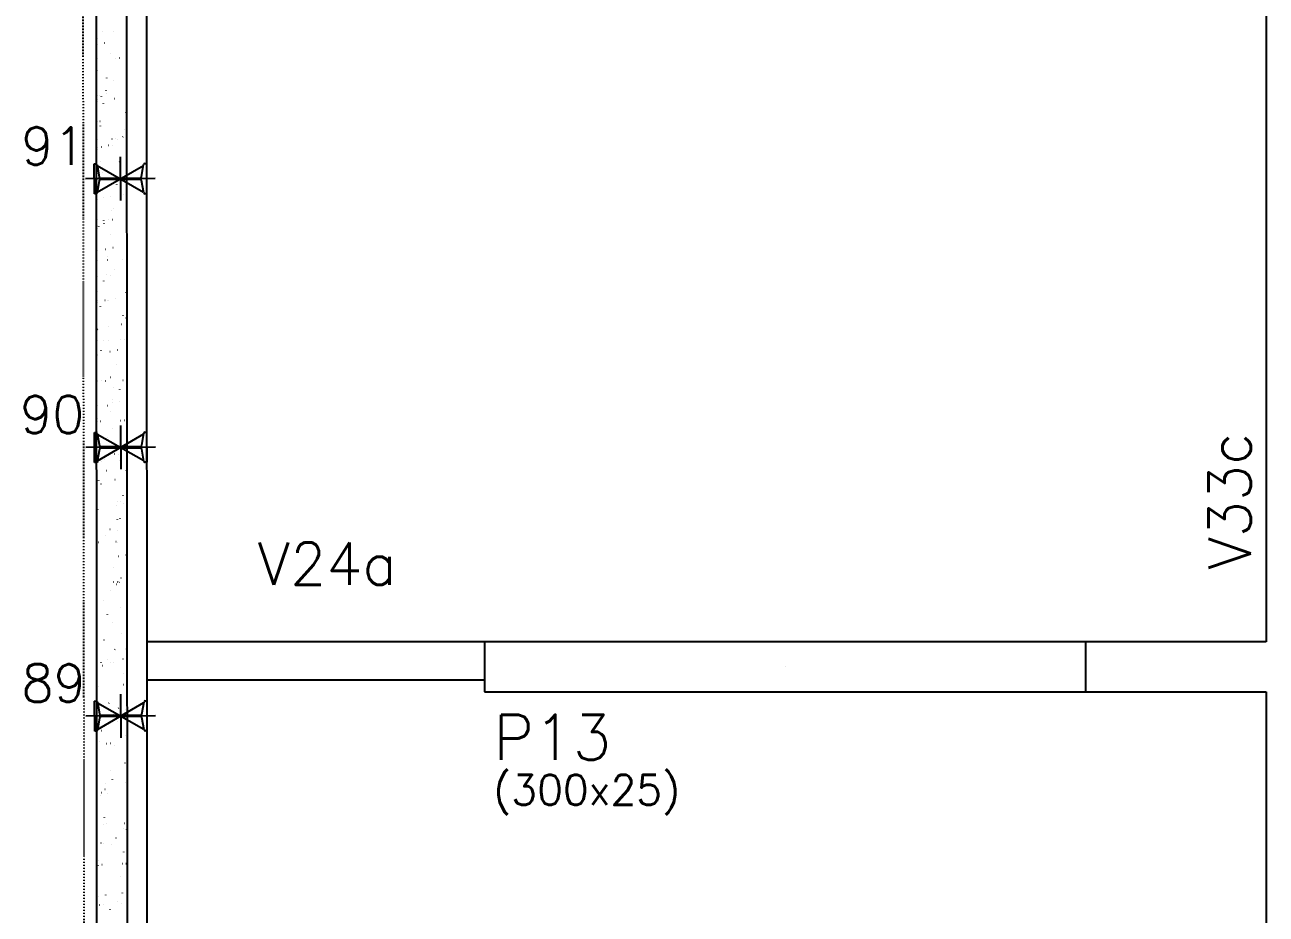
# Model space of a CAD drawing. Extents: x -40810 to 33675, y -2018 to 21213.
# Drawn here: x 19166 to 19786, y 441 to 884 of the extents above; entities that cross this region are included whole.
import ezdxf

# ---------------------------------------------------------------- set-up
doc = ezdxf.new("R2010")
doc.units = 0
doc.linetypes.add('ESTILO_TQS_0003', pattern=[1.5, 0.5, -0.4, 0.1, -0.5])
doc.layers.get('0').update_dxf_attribs({"color": 1, "lineweight": 9})
for name, color, linetype in [('1', 5, 'Continuous'), ('12', 3, 'Continuous'), ('19', 5, 'Continuous'), ('24', 5, 'ESTILO_TQS_0003'), ('242', 3, 'Continuous'), ('3', 2, 'Continuous'), ('49', 20, 'Continuous'), ('51', 6, 'Continuous'), ('52', 21, 'Continuous'), ('8', 5, 'Continuous'), ('9', 3, 'Continuous')]:
    doc.layers.add(name, color=color, linetype=linetype)
doc.styles.get("Standard").update_dxf_attribs({"font": 'romans.shx', "width": 0.8})

# ---------------------------------------------------------------- blocks, each defined once
blk = doc.blocks.new('_H9EFD498501-009')
for p, q in [((191.437375, 1419.63656), (191.437375, 1419.63656)), ((193.914671, 1422.865035), (193.960328, 1422.924536)), ((199.216136, 1423.157385), (199.225926, 1423.231743)), ((191.437375, 1416.653384), (191.437375, 1416.653384)), ((194.833672, 1417.406325), (194.906894, 1417.422558)), ((191.437375, 1409.409507), (191.437375, 1409.409507)), ((191.437375, 1409.409507), (191.437375, 1409.409507)), ((191.437375, 1409.409507), (191.437375, 1409.409507)), ((197.728137, 1411.854914), (197.737927, 1411.929272)), ((200.379724, 1409.799938), (200.454653, 1409.80321)), ((202.252939, 1409.881725), (202.327868, 1409.884996)), ((205.750726, 1406.664392), (205.796383, 1406.723894)), ((191.437375, 1403.762827), (191.437375, 1403.762827)), ((191.437375, 1403.762827), (191.437375, 1403.762827)), ((191.528449, 1403.783017), (191.601671, 1403.79925)), ((196.13735, 1399.771679), (196.147139, 1399.846038)), ((195.751819, 1393.633564), (195.797476, 1393.693065)), ((199.495702, 1398.512687), (199.541359, 1398.572188)), ((191.437375, 1390.872269), (191.437375, 1390.872269)), ((191.437375, 1390.872269), (191.437375, 1390.872269)), ((191.437375, 1390.872269), (191.437375, 1390.872269)), ((191.437375, 1389.305372), (191.437375, 1389.305372)), ((191.437375, 1389.305372), (191.437375, 1389.305372)), ((191.437375, 1388.010871), (191.437375, 1388.010871)), ((191.437375, 1388.010871), (191.437375, 1388.010871)), ((192.250446, 1391.052523), (192.323668, 1391.068756)), ((193.354821, 1390.509735), (193.400478, 1390.569236)), ((195.911556, 1391.864171), (195.984778, 1391.880404)), ((199.8067, 1389.670785), (199.881629, 1389.674056)), ((194.473141, 1387.130757), (194.48293, 1387.205116)), ((205.736455, 1382.644721), (205.746244, 1382.71908)), ((191.437375, 1377.981711), (191.437375, 1377.981711)), ((191.437375, 1377.981711), (191.437375, 1377.981711)), ((192.606333, 1378.240863), (192.679555, 1378.257096)), ((192.985142, 1375.828286), (192.994931, 1375.902644)), ((191.437375, 1369.201238), (191.437375, 1369.201238)), ((191.437375, 1369.201238), (191.437375, 1369.201238)), ((191.437375, 1369.201238), (191.437375, 1369.201238)), ((198.634247, 1369.51546), (198.709176, 1369.518731)), ((200.507462, 1369.597246), (200.582391, 1369.600518)), ((201.332851, 1369.281216), (201.378508, 1369.340717)), ((204.145667, 1370.561487), (204.155456, 1370.635845)), ((205.076733, 1374.160339), (205.12239, 1374.21984)), ((191.437375, 1365.091154), (191.437375, 1365.091154)), ((191.437375, 1365.091154), (191.437375, 1365.091154)), ((191.437375, 1365.091154), (191.437375, 1365.091154)), ((191.437375, 1364.071832), (191.437375, 1364.071832)), ((191.437375, 1364.071832), (191.437375, 1364.071832)), ((191.437375, 1364.071832), (191.437375, 1364.071832)), ((193.32833, 1365.510368), (193.401553, 1365.526601)), ((196.98944, 1366.322017), (197.062663, 1366.33825)), ((198.935852, 1366.157387), (198.98151, 1366.216888)), ((191.437375, 1356.385181), (191.437375, 1356.385181)), ((192.680829, 1358.005681), (192.726486, 1358.065183)), ((202.481458, 1357.920565), (202.491247, 1357.994923)), ((191.437375, 1352.200596), (191.437375, 1352.200596)), ((191.437375, 1352.200596), (191.437375, 1352.200596)), ((193.684217, 1352.698709), (193.757439, 1352.714942)), ((191.437375, 1349.097103), (191.437375, 1349.097103)), ((191.437375, 1349.097103), (191.437375, 1349.097103)), ((198.061223, 1349.386306), (198.136152, 1349.389578)), ((200.993459, 1346.618094), (201.003249, 1346.692452)), ((191.437375, 1339.310038), (191.437375, 1339.310038)), ((191.437375, 1339.310038), (191.437375, 1339.310038)), ((191.437375, 1339.310038), (191.437375, 1339.310038)), ((194.406214, 1339.968214), (194.479437, 1339.984447)), ((198.067325, 1340.779863), (198.140547, 1340.796096)), ((204.516884, 1341.805039), (204.562541, 1341.86454)), ((198.26186, 1333.653333), (198.307517, 1333.712835)), ((199.402671, 1334.534859), (199.412461, 1334.609218)), ((191.437375, 1328.992968), (191.437375, 1328.992968)), ((191.437375, 1328.992968), (191.437375, 1328.992968)), ((191.437375, 1328.992968), (191.437375, 1328.992968)), ((191.437375, 1326.419481), (191.437375, 1326.419481)), ((191.437375, 1326.419481), (191.437375, 1326.419481)), ((192.120979, 1325.650381), (192.166636, 1325.709883)), ((194.517977, 1328.77421), (194.563634, 1328.833712)), ((194.762101, 1327.156555), (194.835323, 1327.172788)), ((196.88877, 1329.230981), (196.963699, 1329.234253)), ((198.761985, 1329.312768), (198.836914, 1329.316039)), ((191.437375, 1324.759492), (191.437375, 1324.759492)), ((191.437375, 1324.759492), (191.437375, 1324.759492)), ((197.738462, 1321.893937), (197.748252, 1321.968296)), ((191.437375, 1313.528923), (191.437375, 1313.528923)), ((191.437375, 1313.528923), (191.437375, 1313.528923)), ((191.437375, 1313.528923), (191.437375, 1313.528923)), ((195.484099, 1314.42606), (195.557321, 1314.442293)), ((199.145209, 1315.237708), (199.218431, 1315.253941)), ((191.437375, 1308.888834), (191.437375, 1308.888834)), ((191.437375, 1308.888834), (191.437375, 1308.888834)), ((196.250464, 1310.591466), (196.260253, 1310.665824)), ((196.315746, 1309.101828), (196.390675, 1309.105099)), ((203.842891, 1309.300985), (203.888549, 1309.360487)), ((191.437375, 1300.638365), (191.437375, 1300.638365)), ((191.437375, 1300.638365), (191.437375, 1300.638365)), ((195.839985, 1301.6144), (195.913207, 1301.630633)), ((197.702011, 1301.298033), (197.747668, 1301.357535)), ((200.099009, 1304.421862), (200.144666, 1304.481364)), ((194.659676, 1298.508232), (194.669465, 1298.58259)), ((191.437375, 1293.133802), (191.437375, 1293.133802)), ((191.437375, 1288.784699), (191.437375, 1288.784699)), ((191.437375, 1288.784699), (191.437375, 1288.784699)), ((191.437375, 1288.784699), (191.437375, 1288.784699)), ((191.446987, 1293.146328), (191.492644, 1293.205829)), ((195.143293, 1288.946503), (195.218222, 1288.949774)), ((196.561983, 1288.883906), (196.635205, 1288.900139)), ((197.016508, 1289.028289), (197.091437, 1289.03156)), ((200.223093, 1289.695554), (200.296315, 1289.711787)), ((205.746779, 1292.683745), (205.756569, 1292.758103)), ((205.858085, 1289.414321), (205.933014, 1289.417592)), ((191.437375, 1287.747808), (191.437375, 1287.747808)), ((191.437375, 1287.747808), (191.437375, 1287.747808)), ((191.437375, 1287.747808), (191.437375, 1287.747808)), ((192.995467, 1285.86731), (193.005256, 1285.941668)), ((196.917869, 1276.072246), (196.991092, 1276.088479)), ((203.283042, 1276.945685), (203.328699, 1277.005187)), ((204.258781, 1281.381274), (204.26857, 1281.455632)), ((205.68004, 1280.069514), (205.725697, 1280.129016)), ((191.437375, 1274.85725), (191.437375, 1274.85725)), ((191.437375, 1274.85725), (191.437375, 1274.85725)), ((191.437375, 1274.032432), (191.437375, 1274.032432)), ((191.437375, 1274.032432), (191.437375, 1274.032432)), ((191.437375, 1274.032432), (191.437375, 1274.032432)), ((191.507468, 1274.564838), (191.517257, 1274.639197)), ((191.437375, 1268.680564), (191.437375, 1268.680564)), ((191.437375, 1268.680564), (191.437375, 1268.680564)), ((193.284135, 1263.914857), (193.329792, 1263.974358)), ((194.570269, 1268.817349), (194.645198, 1268.820621)), ((197.028018, 1268.79398), (197.073675, 1268.853481)), ((201.300977, 1264.1534), (201.374199, 1264.169633)), ((202.667993, 1269.298039), (202.677782, 1269.372398)), ((204.685632, 1269.258996), (204.760561, 1269.262267)), ((191.437375, 1261.966692), (191.437375, 1261.966692)), ((191.437375, 1261.966692), (191.437375, 1261.966692)), ((191.437375, 1261.966692), (191.437375, 1261.966692)), ((191.437375, 1261.508112), (191.437375, 1261.508112)), ((191.437375, 1261.508112), (191.437375, 1261.508112)), ((191.437375, 1261.508112), (191.437375, 1261.508112)), ((197.639867, 1263.341751), (197.713089, 1263.357984)), ((201.003784, 1256.657117), (201.013573, 1256.731476)), ((191.437375, 1249.076135), (191.437375, 1249.076135)), ((191.437375, 1249.076135), (191.437375, 1249.076135)), ((191.437375, 1248.576429), (191.437375, 1248.576429)), ((191.437375, 1248.576429), (191.437375, 1248.576429)), ((191.437375, 1248.576429), (191.437375, 1248.576429)), ((193.397816, 1248.662024), (193.472745, 1248.665296)), ((195.271031, 1248.743811), (195.34596, 1248.747082)), ((197.995754, 1250.530092), (198.068976, 1250.546325)), ((199.515785, 1245.354646), (199.525575, 1245.429004)), ((204.112608, 1249.129842), (204.187537, 1249.133114)), ((198.865167, 1239.562509), (198.910824, 1239.62201)), ((202.609049, 1244.441632), (202.654707, 1244.501133)), ((191.437375, 1236.185577), (191.437375, 1236.185577)), ((191.437375, 1236.185577), (191.437375, 1236.185577)), ((191.437375, 1236.185577), (191.437375, 1236.185577)), ((196.468169, 1236.43868), (196.513826, 1236.498182)), ((197.924997, 1233.271412), (197.934787, 1233.34577)), ((198.717751, 1237.799597), (198.790973, 1237.81583)), ((202.378861, 1238.611246), (202.452083, 1238.627479)), ((191.437375, 1229.882423), (191.437375, 1229.882423)), ((191.437375, 1229.882423), (191.437375, 1229.882423)), ((191.437375, 1228.472295), (191.437375, 1228.472295)), ((191.437375, 1228.472295), (191.437375, 1228.472295)), ((192.824792, 1228.532871), (192.89972, 1228.536142)), ((202.940155, 1228.974517), (203.015084, 1228.977788)), ((204.813371, 1229.056303), (204.888299, 1229.059575)), ((191.437375, 1223.295019), (191.437375, 1223.295019)), ((191.437375, 1223.295019), (191.437375, 1223.295019)), ((196.260788, 1220.63049), (196.270578, 1220.704848)), ((199.073638, 1224.987938), (199.14686, 1225.004171)), ((204.446198, 1215.210161), (204.491855, 1215.269662)), ((191.437375, 1210.404461), (191.437375, 1210.404461)), ((191.437375, 1210.404461), (191.437375, 1210.404461)), ((191.437375, 1210.404461), (191.437375, 1210.404461)), ((191.437375, 1208.36816), (191.437375, 1208.36816)), ((191.437375, 1208.36816), (191.437375, 1208.36816)), ((191.437375, 1208.36816), (191.437375, 1208.36816)), ((191.652339, 1208.377546), (191.727267, 1208.380817)), ((193.525554, 1208.459332), (193.600483, 1208.462603)), ((194.77279, 1209.328018), (194.782579, 1209.402377)), ((199.795635, 1212.257443), (199.868857, 1212.273676)), ((202.0492, 1212.086332), (202.094857, 1212.145834)), ((202.367131, 1208.845364), (202.44206, 1208.848635)), ((203.456745, 1213.069092), (203.529967, 1213.085325)), ((195.794176, 1203.934627), (195.839833, 1203.994128)), ((205.933314, 1204.061219), (205.943104, 1204.135578)), ((191.437375, 1198.256733), (191.437375, 1198.256733)), ((191.437375, 1198.256733), (191.437375, 1198.256733)), ((191.437375, 1198.256733), (191.437375, 1198.256733)), ((191.437375, 1197.513904), (191.437375, 1197.513904)), ((191.437375, 1197.513904), (191.437375, 1197.513904)), ((192.050293, 1199.055504), (192.095951, 1199.115005)), ((193.182002, 1197.244784), (193.191791, 1197.319142)), ((200.151522, 1199.445784), (200.224744, 1199.462017)), ((204.269105, 1191.420297), (204.278895, 1191.494656)), ((191.437375, 1188.264025), (191.437375, 1188.264025)), ((191.437375, 1188.264025), (191.437375, 1188.264025)), ((191.437375, 1188.264025), (191.437375, 1188.264025)), ((191.437375, 1184.623346), (191.437375, 1184.623346)), ((191.437375, 1184.623346), (191.437375, 1184.623346)), ((191.437375, 1184.623346), (191.437375, 1184.623346)), ((191.437375, 1183.993032), (191.437375, 1183.993032)), ((191.517793, 1184.603862), (191.527582, 1184.67822)), ((200.873519, 1186.715289), (200.946742, 1186.731522)), ((201.194678, 1188.690038), (201.269607, 1188.69331)), ((203.067893, 1188.771825), (203.142822, 1188.775096)), ((204.534629, 1187.526937), (204.607852, 1187.54317)), ((201.375208, 1179.582279), (201.420865, 1179.64178)), ((202.781107, 1180.117826), (202.790896, 1180.192184)), ((191.437375, 1171.732788), (191.437375, 1171.732788)), ((191.437375, 1171.732788), (191.437375, 1171.732788)), ((195.234327, 1171.579327), (195.279984, 1171.638828)), ((197.631325, 1174.703156), (197.676982, 1174.762657)), ((201.229406, 1173.903629), (201.302628, 1173.919862)), ((191.437375, 1168.159891), (191.437375, 1168.159891)), ((191.437375, 1166.631044), (191.437375, 1166.631044)), ((191.437375, 1166.631044), (191.437375, 1166.631044)), ((191.780077, 1168.174853), (191.855006, 1168.178125)), ((200.621654, 1168.560885), (200.696583, 1168.564156)), ((201.190319, 1168.034592), (201.200108, 1168.10895)), ((191.437375, 1158.842231), (191.437375, 1158.842231)), ((191.437375, 1158.842231), (191.437375, 1158.842231)), ((191.437375, 1158.842231), (191.437375, 1158.842231)), ((201.951404, 1161.173135), (202.024626, 1161.189368)), ((205.612514, 1161.984783), (205.685736, 1162.001016)), ((199.52611, 1155.39367), (199.535899, 1155.468028)), ((191.437375, 1148.055756), (191.437375, 1148.055756)), ((191.437375, 1148.055756), (191.437375, 1148.055756)), ((191.437375, 1148.055756), (191.437375, 1148.055756)), ((191.437375, 1145.951673), (191.437375, 1145.951673)), ((191.437375, 1145.951673), (191.437375, 1145.951673)), ((199.449201, 1148.40556), (199.52413, 1148.408831)), ((200.815358, 1147.226979), (200.861015, 1147.28648)), ((201.322416, 1148.487346), (201.397345, 1148.490618)), ((202.30729, 1148.361475), (202.380512, 1148.377708)), ((203.212356, 1150.350808), (203.258013, 1150.410309)), ((198.038111, 1144.091198), (198.047901, 1144.165557)), ((191.437375, 1135.005354), (191.437375, 1135.005354)), ((194.560334, 1139.075273), (194.605991, 1139.134775)), ((203.029288, 1135.63098), (203.10251, 1135.647213)), ((191.437375, 1133.061115), (191.437375, 1133.061115)), ((191.437375, 1133.061115), (191.437375, 1133.061115)), ((191.437375, 1133.061115), (191.437375, 1133.061115)), ((191.437375, 1127.951621), (191.437375, 1127.951621)), ((191.437375, 1127.951621), (191.437375, 1127.951621)), ((196.447323, 1132.007964), (196.457113, 1132.082322)), ((198.876177, 1128.276406), (198.951106, 1128.279678)), ((203.385174, 1122.819321), (203.458396, 1122.835554)), ((191.437375, 1120.170558), (191.437375, 1120.170558)), ((191.437375, 1120.170558), (191.437375, 1120.170558)), ((194.783114, 1119.367042), (194.792904, 1119.4414)), ((206.046428, 1114.881006), (206.056218, 1114.955364)), ((196.397483, 1109.843802), (196.44314, 1109.903304)), ((200.141366, 1114.722925), (200.187023, 1114.782427)), ((204.107172, 1110.088826), (204.180394, 1110.105059)), ((191.437375, 1107.847487), (191.437375, 1107.847487)), ((191.437375, 1107.847487), (191.437375, 1107.847487)), ((191.437375, 1107.847487), (191.437375, 1107.847487)), ((191.437375, 1107.28), (191.437375, 1107.28)), ((191.437375, 1107.28), (191.437375, 1107.28)), ((191.437375, 1107.28), (191.437375, 1107.28)), ((191.437375, 1103.379664), (191.437375, 1103.379664)), ((191.437375, 1103.379664), (191.437375, 1103.379664)), ((193.295116, 1108.064571), (193.304905, 1108.138929)), ((194.000485, 1106.719973), (194.046142, 1106.779475)), ((197.703724, 1108.121081), (197.778653, 1108.124353)), ((199.576939, 1108.202868), (199.651868, 1108.206139)), ((204.45564, 1102.797772), (204.46543, 1102.87213)), ((204.463058, 1097.277167), (204.536281, 1097.2934)), ((191.437375, 1094.389442), (191.437375, 1094.389442)), ((191.437375, 1094.389442), (191.437375, 1094.389442)), ((191.437375, 1093.953633), (191.437375, 1093.953633)), ((191.437375, 1093.953633), (191.437375, 1093.953633)), ((191.704328, 1095.981336), (191.714117, 1096.055695)), ((202.791431, 1090.15685), (202.801221, 1090.231208)), ((205.722397, 1090.370577), (205.768054, 1090.430079)), ((191.437375, 1087.743352), (191.437375, 1087.743352)), ((191.437375, 1087.743352), (191.437375, 1087.743352)), ((197.1307, 1087.991928), (197.205629, 1087.995199)), ((201.978514, 1085.491454), (202.024171, 1085.550956)), ((205.185056, 1084.546672), (205.258278, 1084.562905)), ((191.437375, 1081.498885), (191.437375, 1081.498885)), ((191.437375, 1081.498885), (191.437375, 1081.498885)), ((191.437375, 1081.498885), (191.437375, 1081.498885)), ((199.581516, 1082.367625), (199.627173, 1082.427127)), ((201.303433, 1078.854378), (201.313222, 1078.928737)), ((191.437375, 1071.753975), (191.437375, 1071.753975)), ((193.326492, 1074.21592), (193.372149, 1074.275421)), ((205.540943, 1071.735012), (205.614165, 1071.751245)), ((191.437375, 1068.608327), (191.437375, 1068.608327)), ((191.437375, 1067.639217), (191.437375, 1067.639217)), ((191.437375, 1067.639217), (191.437375, 1067.639217)), ((191.437375, 1067.639217), (191.437375, 1067.639217)), ((192.360947, 1068.813078), (192.434169, 1068.829311)), ((195.958247, 1067.836603), (196.033176, 1067.839874)), ((197.831462, 1067.918389), (197.906391, 1067.921661)), ((199.712645, 1066.771144), (199.722434, 1066.845502)), ((191.437375, 1055.717769), (191.437375, 1055.717769)), ((191.437375, 1055.717769), (191.437375, 1055.717769)), ((191.437375, 1055.717769), (191.437375, 1055.717769)), ((198.048436, 1054.130222), (198.058225, 1054.20458)), ((205.162547, 1058.015278), (205.208204, 1058.074779)), ((191.437375, 1047.535083), (191.437375, 1047.535083)), ((191.437375, 1047.535083), (191.437375, 1047.535083)), ((195.385223, 1047.707449), (195.460152, 1047.710721)), ((198.907524, 1049.863572), (198.953181, 1049.923073)), ((205.500586, 1048.149096), (205.575515, 1048.152367)), ((191.437375, 1042.827212), (191.437375, 1042.827212)), ((192.766643, 1041.86062), (192.8123, 1041.920122)), ((193.438831, 1043.270923), (193.512053, 1043.287156)), ((195.163641, 1044.984449), (195.209298, 1045.04395)), ((196.560437, 1042.827751), (196.570227, 1042.902109)), ((191.437375, 1040.128285), (191.437375, 1040.128285)), ((191.437375, 1040.128285), (191.437375, 1040.128285)), ((191.437375, 1029.936654), (191.437375, 1029.936654)), ((191.437375, 1029.936654), (191.437375, 1029.936654)), ((191.437375, 1029.936654), (191.437375, 1029.936654)), ((194.969649, 1030.744516), (194.979439, 1030.818875)), ((191.437375, 1027.430948), (191.437375, 1027.430948)), ((191.437375, 1027.430948), (191.437375, 1027.430948)), ((191.437375, 1027.430948), (191.437375, 1027.430948)), ((194.21277, 1027.552124), (194.287699, 1027.555396)), ((196.085985, 1027.633911), (196.160914, 1027.637182)), ((204.488555, 1025.511224), (204.534212, 1025.570725)), ((204.927562, 1028.019942), (205.002491, 1028.023214)), ((206.056753, 1024.92003), (206.066542, 1024.994388)), ((191.437375, 1017.046096), (191.437375, 1017.046096)), ((193.30544, 1018.103594), (193.31523, 1018.177953)), ((194.516715, 1017.728769), (194.589937, 1017.745002)), ((198.347674, 1017.508272), (198.393331, 1017.567774)), ((200.744672, 1020.632101), (200.790329, 1020.691602)), ((204.568754, 1013.617558), (204.578544, 1013.691917)), ((191.437375, 1008.502596), (191.437375, 1008.502596)), ((191.437375, 1007.326813), (191.437375, 1007.326813)), ((191.437375, 1007.326813), (191.437375, 1007.326813)), ((191.437375, 1004.155538), (191.437375, 1004.155538)), ((191.437375, 1004.155538), (191.437375, 1004.155538)), ((191.437375, 1004.155538), (191.437375, 1004.155538)), ((191.437375, 1003.914233), (191.437375, 1003.914233)), ((191.437375, 1003.914233), (191.437375, 1003.914233)), ((191.437375, 1003.914233), (191.437375, 1003.914233)), ((191.817442, 1006.801123), (191.827231, 1006.875481)), ((192.09265, 1009.356567), (192.138308, 1009.416068)), ((193.639746, 1007.422971), (193.714675, 1007.426242)), ((203.755109, 1007.864617), (203.830038, 1007.867889)), ((205.628325, 1007.946404), (205.703253, 1007.949675)), ((202.977966, 1001.534324), (202.987756, 1001.608682)), ((191.437375, 991.264981), (191.437375, 991.264981)), ((191.437375, 991.264981), (191.437375, 991.264981)), ((191.437375, 991.264981), (191.437375, 991.264981)), ((191.933489, 991.374967), (192.006711, 991.391199)), ((195.594599, 992.186615), (195.667821, 992.202848)), ((203.928705, 993.155924), (203.974363, 993.215426)), ((191.437375, 987.222679), (191.437375, 987.222679)), ((191.437375, 987.222679), (191.437375, 987.222679)), ((191.437375, 987.222679), (191.437375, 987.222679)), ((192.467293, 987.267646), (192.542222, 987.270917)), ((194.340508, 987.349432), (194.415437, 987.352704)), ((197.673682, 985.004219), (197.719339, 985.06372)), ((201.313757, 988.893402), (201.323547, 988.96776)), ((203.182085, 987.735464), (203.257014, 987.738735))]:
    blk.add_line(p, q)

msp = doc.modelspace()

# ---------------------------------------------------------------- linework, layer by layer
at = {"layer": '1'}
for points in [[(19785.82, 1115.912), (19785.82, 576.412)], [(19395.82, 576.412), (19227.381, 576.412)], [(19785.82, 576.412), (19695.82, 576.412)], [(19227.389, 557.412), (19395.82, 557.412)], [(19695.82, 551.412), (19785.82, 551.412)], [(19785.82, 551.412), (19785.82, -42.212)]]:
    msp.add_lwpolyline(points, dxfattribs=at)
at = {"layer": '24'}
msp.add_line((19196.762, -121.768), (19192.68, 3538.914), dxfattribs=at)
at = {"layer": '242'}
msp.add_line((19545.82, 563.912), (19545.82, 563.912), dxfattribs=at)
at = {"layer": '3'}
msp.add_lwpolyline([(19395.82, 551.412), (19695.82, 551.412), (19695.82, 576.412), (19395.82, 576.412), (19395.82, 551.412)], dxfattribs=at)
at = {"layer": '49'}
for p, q in [((19202.757, -119.693), (19201.237, 2962.833)), ((19217.173, 1064.892), (19217.754, 145.018)), ((19227.173, 1064.892), (19227.565, 145.018))]:
    msp.add_line(p, q, dxfattribs=at)
at = {"layer": '51'}
for p, q in [((19214.127, 818.367), (19214.225, 796.549)), ((19201.142, 814.899), (19201.896, 814.903)), ((19201.21, 799.9), (19201.142, 814.899)), ((19202.507, 814.423), (19203.599, 808.287)), ((19202.573, 814.049), (19225.778, 800.867)), ((19202.633, 800.762), (19225.718, 814.153)), ((19224.744, 808.382), (19225.781, 814.527)), ((19226.388, 815.013), (19227.142, 815.016)), ((19227.142, 815.016), (19227.209, 800.016)), ((19231.524, 807.536), (19196.827, 807.38)), ((19203.607, 806.534), (19202.57, 800.389)), ((19204.209, 807.807), (19224.138, 807.896)), ((19224.141, 807.109), (19204.214, 807.02)), ((19225.844, 800.493), (19224.752, 806.629)), ((19201.964, 799.903), (19201.21, 799.9)), ((19227.209, 800.016), (19226.455, 800.013)), ((19214.211, 684.367), (19214.309, 662.549)), ((19201.227, 680.9), (19201.981, 680.903)), ((19201.294, 665.9), (19201.227, 680.9)), ((19202.592, 680.423), (19203.684, 674.287)), ((19202.658, 680.05), (19225.863, 666.867)), ((19202.718, 666.763), (19225.803, 680.154)), ((19224.829, 674.382), (19225.866, 680.528)), ((19226.472, 681.013), (19227.226, 681.017)), ((19227.226, 681.017), (19227.294, 666.017)), ((19231.609, 673.536), (19196.912, 673.38)), ((19203.692, 672.534), (19202.655, 666.389)), ((19204.293, 673.807), (19224.222, 673.897)), ((19224.226, 673.11), (19204.298, 673.02)), ((19225.929, 666.494), (19224.837, 672.629)), ((19202.048, 665.903), (19201.294, 665.9)), ((19227.294, 666.017), (19226.54, 666.013)), ((19201.311, 546.901), (19202.065, 546.905)), ((19201.379, 531.901), (19201.311, 546.901)), ((19202.676, 546.424), (19203.768, 540.289)), ((19202.743, 546.051), (19225.947, 532.868)), ((19202.802, 532.764), (19225.887, 546.155)), ((19214.296, 550.369), (19214.394, 528.551)), ((19224.913, 540.384), (19225.95, 546.529)), ((19226.557, 547.015), (19227.311, 547.018)), ((19227.311, 547.018), (19227.378, 532.018)), ((19231.693, 539.538), (19196.996, 539.382)), ((19204.378, 539.808), (19224.307, 539.898)), ((19224.311, 539.111), (19204.383, 539.021)), ((19203.776, 538.536), (19202.739, 532.39)), ((19226.014, 532.495), (19224.921, 538.631)), ((19202.133, 531.905), (19201.379, 531.901)), ((19227.378, 532.018), (19226.624, 532.015))]:
    msp.add_line(p, q, dxfattribs=at)
for centre, start, end in [((19201.899, 814.278), 13.396504, 90.257729), ((19226.391, 814.388), 90.257729, 167.118955), ((19204.207, 808.432), 193.396581, 270.362725), ((19204.216, 806.395), 90.257729, 167.118955), ((19224.135, 808.521), 270.257729, 347.118955), ((19224.144, 806.484), 13.396504, 90.257729), ((19201.961, 800.528), 270.257729, 347.118955), ((19226.452, 800.638), 193.396504, 270.257729), ((19201.984, 680.278), 13.396504, 90.257729), ((19226.475, 680.388), 90.257729, 167.118955), ((19204.292, 674.432), 193.396581, 270.362725), ((19204.301, 672.395), 90.257729, 167.118955), ((19224.22, 674.522), 270.257729, 347.118955), ((19224.229, 672.485), 13.396504, 90.257729), ((19202.045, 666.528), 270.257729, 347.118955), ((19226.537, 666.638), 193.396504, 270.257729), ((19202.068, 546.28), 13.396504, 90.257729), ((19226.56, 546.39), 90.257729, 167.118955), ((19204.376, 540.433), 193.396581, 270.362725), ((19204.385, 538.396), 90.257729, 167.118955), ((19224.304, 540.523), 270.257729, 347.118955), ((19224.313, 538.486), 13.396504, 90.257729), ((19202.13, 532.53), 270.257729, 347.118955), ((19226.622, 532.64), 193.396504, 270.257729)]:
    msp.add_arc(centre, 0.625, start, end, dxfattribs=at)

# ---------------------------------------------------------------- block references
at = {"layer": '19'}
msp.add_blockref('_H9EFD498501-009', (19011.32, -542.088), dxfattribs=at)

# ---------------------------------------------------------------- texts
at = {"layer": '12'}
msp.add_text('(300x25)', height=15, dxfattribs=at).set_placement((19400.237, 495.052))
at = {"layer": '52'}
for s, p in [('91', (19164.684, 814.466)), ('90', (19164.081, 680.464)), ('89', (19164.771, 546.468))]:
    msp.add_text(s, height=18.75, dxfattribs=at).set_placement(p)
at = {"layer": '8'}
msp.add_text('V33c', height=21, rotation=90, dxfattribs=at).set_placement((19778.092, 612.477))
msp.add_text('V24a', height=21, dxfattribs=at).set_placement((19282.652, 604.91))
at = {"layer": '9'}
msp.add_text('P13', height=22.5, dxfattribs=at).set_placement((19400.237, 517.552))

doc.saveas('drawing.dxf')
